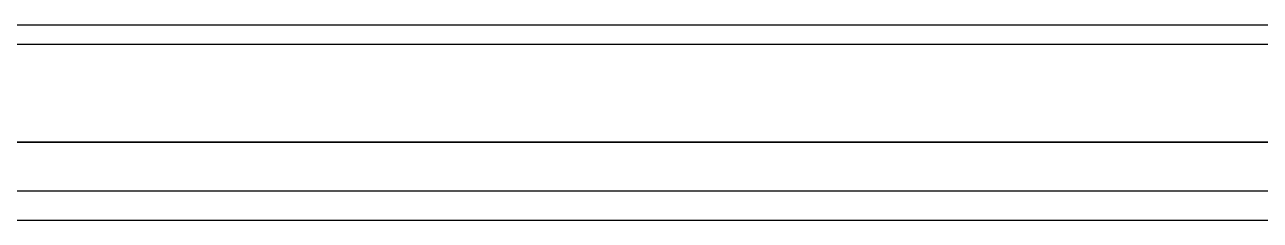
# Model space of a CAD drawing. Header units: millimetres. Extents: x -40 to 41.9, y -24 to 27.5.
# Drawn here: x 1.24 to 13.9, y -24 to -22 of the extents above; entities that cross this region are included whole.
import ezdxf

# ---------------------------------------------------------------- set-up
doc = ezdxf.new("R2010")
doc.units = ezdxf.units.MM

msp = doc.modelspace()

# ---------------------------------------------------------------- linework, layer by layer
for p, q in [((-35, -22), (35, -22)), ((-35, -22), (35, -22)), ((-33, -22.2, 10.6), (33, -22.2, 10.6)), ((-33, -22.2, 3), (33, -22.2, 3)), ((-33, -22.2, 10.6), (33, -22.2, 10.6)), ((-33, -22.2, 3), (33, -22.2, 3)), ((35, -23.2, 12.6), (-35, -23.2, 12.6)), ((-35, -23.2, 10.6), (35, -23.2, 10.6)), ((35, -23.2, 12.6), (-35, -23.2, 12.6)), ((-35, -23.2, 10.6), (35, -23.2, 10.6)), ((-35, -23.7, 12.6), (35, -23.7, 12.6)), ((-35, -23.7, 12.6), (35, -23.7, 12.6)), ((-35, -24, 2), (35, -24, 2)), ((-35, -24, 12.3), (35, -24, 12.3)), ((-35, -24, 12.3), (35, -24, 12.3)), ((-35, -24, 2), (35, -24, 2))]:
    msp.add_line(p, q)

doc.saveas('drawing.dxf')
